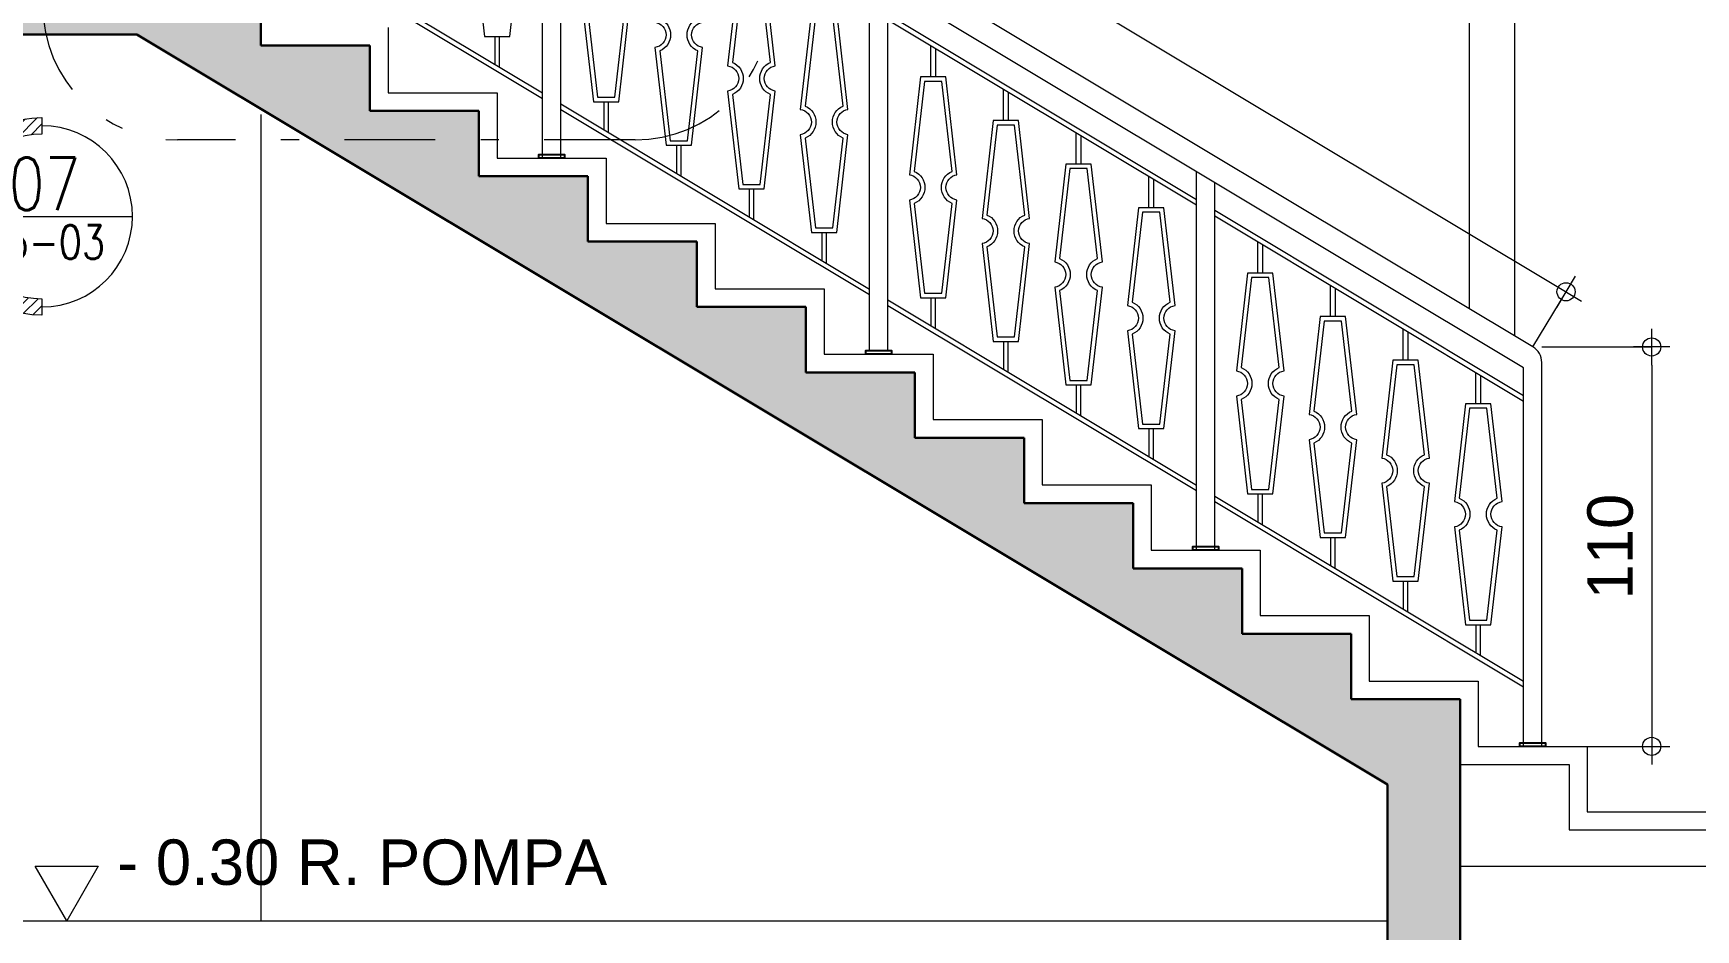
# Model space of a CAD drawing. Header units: millimetres. Extents: x -11 to 1625, y -267 to 180.
# Drawn here: x 1110.18 to 1119.33, y 14.57 to 19.5 of the extents above; entities that cross this region are included whole.
import ezdxf
from ezdxf.enums import TextEntityAlignment as Align

# ---------------------------------------------------------------- set-up
doc = ezdxf.new("R2010")
doc.units = ezdxf.units.MM
doc.linetypes.add('DASHDOT', pattern=[1, 0.5, -0.25, 0, -0.25])
for name, color, linetype, lineweight in [('ars', 11, 'Continuous', 5), ('blk', 1, 'Continuous', 30), ('lan', 7, 'Continuous', 15), ('not', 7, 'Continuous', 20), ('sol kol', 8, 'Continuous', 0), ('tem', 5, 'Continuous', 20), ('u', 6, 'Continuous', 20)]:
    doc.layers.add(name, color=color, linetype=linetype, lineweight=lineweight)
doc.styles.add('ATTR', font='romans.shx', dxfattribs={"width": 0.8, "height": 1.735066})
doc.styles.add('S', font='SIMPLEX', dxfattribs={"width": 1.1})
doc.styles.get("Standard").update_dxf_attribs({"font": 'ARIALUNI.TTF'})
doc.dimstyles.new('SK 50', dxfattribs={"dimtxt": 0.25, "dimasz": 0.1, "dimexe": 0, "dimexo": 0, "dimgap": 0.1, "dimtad": 1, "dimdec": 0, "dimlfac": 50, "dimzin": 12, "dimdsep": 46, "dimtxsty": 'Standard', "dimblk": 'BULAT', "dimcen": 0.1, "dimclrd": 256, "dimclre": 256, "dimclrt": 256, "dimadec": 0, "dimazin": 3, "dimtfac": 1, "dimtdec": 0, "dimtofl": 0, "dimtmove": 0, "dimatfit": 3, "dimldrblk": 'BULAT', "dimfxl": 0, "dimtolj": 1, "dimtzin": 0, "dimlwd": -1, "dimlwe": -1, "dimarcsym": 0})

# ---------------------------------------------------------------- blocks, each defined once
blk = doc.blocks.new('PEIL')
blk.add_lwpolyline([(-0.1875, 0.3248), (0.1875, 0.3248), (0, 0)], close=True)
at = {"style": 'S', "width": 1.1, "flags": 4}
blk.add_attdef('CAT', (0.2652, 0.0361), '', height=0.2, dxfattribs=at)
blk = doc.blocks.new('BULAT')
for p, q in [((0, -1), (0, 1)), ((-1, 0), (1, 0))]:
    blk.add_line(p, q)
blk.add_circle((0, 0), 0.5)
blk = doc.blocks.new('*D3107')
at = {"layer": 'Defpoints', "color": 0, "ltscale": 0.15}
for p in [(1118.4818, 17.776), (1118.4376, 15.576), (1119.0866, 15.576)]:
    blk.add_point(p, dxfattribs=at)
at = {"layer": 'u', "ltscale": 0.15}
for p, q in [((1118.4818, 17.776), (1119.0866, 17.776)), ((1119.0866, 17.676), (1119.0866, 15.676)), ((1118.4376, 15.576), (1119.0866, 15.576))]:
    blk.add_line(p, q, dxfattribs=at)
at = {"layer": 'u', "ltscale": 0.15, "xscale": 0.1, "yscale": 0.1, "zscale": 0.1}
for p, rotation in [((1119.0866, 17.776), 90), ((1119.0866, 15.576), 270)]:
    blk.add_blockref('BULAT', p, dxfattribs=dict(at, rotation=rotation))
at = {"layer": 'u', "ltscale": 0.15, "insert": (1118.8589, 16.676), "char_height": 0.25, "attachment_point": 5, "rotation": 90}
blk.add_mtext('\\A1;110', dxfattribs=at)
blk = doc.blocks.new('*D3108')
at = {"layer": 'Defpoints', "color": 0, "ltscale": 0.15}
for p in [(1111.2318, 22.096), (1118.6154, 18.0796), (1118.4332, 17.776)]:
    blk.add_point(p, dxfattribs=at)
at = {"layer": 'u', "ltscale": 0.15}
for p, q in [((1111.2318, 22.096), (1111.4139, 22.3996)), ((1111.4997, 22.3482), (1118.5296, 18.1311)), ((1118.4332, 17.776), (1118.6154, 18.0796))]:
    blk.add_line(p, q, dxfattribs=at)
at = {"layer": 'u', "ltscale": 0.15, "xscale": 0.1, "yscale": 0.1, "zscale": 0.1}
for p, rotation in [((1111.4139, 22.3996), 149.0413318421178), ((1118.6154, 18.0796), 329.0413318421179)]:
    blk.add_blockref('BULAT', p, dxfattribs=dict(at, rotation=rotation))
at = {"layer": 'u', "ltscale": 0.15, "insert": (1115.1318, 20.4349), "char_height": 0.25, "attachment_point": 5, "rotation": 329.04133}
blk.add_mtext('\\A1;420', dxfattribs=at)
blk = doc.blocks.new('NOT15')
at = {"layer": 'not'}
h = blk.add_hatch(dxfattribs=at)
h.set_pattern_fill('ANSI31', color=4, scale=0.324348, style=0)
h.set_pattern_definition([(45, (3660.145562, 1556.199183), (-0.0286686186, 0.0286686186), [])])
edge = h.paths.add_edge_path()
edge.add_line((0, 1.0161), (0, 0.9277))
edge.add_arc((0, 0.486), 0.4418, 90, 270)
edge.add_line((0, 0.0442), (0, -0.0442))
edge.add_arc((0, 0.486), 0.5301, 90, 270, ccw=False)
at = {"layer": 'not', "color": 4}
blk.add_lwpolyline([(0, 1.0161), (0, 0.9277, 1), (0, 0.0442), (0, -0.0442, -1)], format="xyb", close=True, dxfattribs=at)
blk.add_lwpolyline([(-0.4418, 0.486), (0.486, 0.486)], dxfattribs=at)
blk.add_arc((0, 0.486), 0.486, 270, 90, dxfattribs=at)
at = {"style": 'ATTR', "width": 0.8}
for tag, height, p in [('NOT', 0.2812, (0.0155, 0.6605)), ('AR-OO', 0.1807, (0.0167, 0.3478))]:
    blk.add_attdef(tag, text='', height=height, dxfattribs=at).set_placement(p, align=Align.MIDDLE_CENTER)

msp = doc.modelspace()

# ---------------------------------------------------------------- hatches: boundary and pattern name
at = {"layer": 'sol kol'}
h = msp.add_hatch(color=256, dxfattribs=at)
h.dxf.hatch_style = 1
h.paths.add_polyline_path([(1113.2317676, 18.3559917), (1113.2317676, 18.7159917), (1112.6317676, 18.7159917), (1112.6317676, 19.0759917), (1112.0317676, 19.0759917), (1112.0317676, 19.4359917), (1111.4317676, 19.4359917), (1111.4317676, 19.7959917), (1108.4317676, 19.7959917), (1108.4317676, 19.4959917), (1108.7317676, 19.4959917), (1108.7317676, 18.9959917), (1109.1317676, 18.9959917), (1109.1317676, 19.4959917), (1110.7486724, 19.4959917), (1117.6317676, 15.3661346), (1117.6317676, 12.7759917), (1118.2317676, 12.7759917), (1118.2317676, 13.9759917), (1118.0317676, 13.9759917), (1118.0317676, 15.8359917), (1117.4317676, 15.8359917), (1117.4317676, 16.1959917), (1116.8317676, 16.1959917), (1116.8317676, 16.5559917), (1116.2317676, 16.5559917), (1116.2317676, 16.9159917), (1115.6317676, 16.9159917), (1115.6317676, 17.2759917), (1115.0317676, 17.2759917), (1115.0317676, 17.6359917), (1114.4317676, 17.6359917), (1114.4317676, 17.9959917), (1113.8317676, 17.9959917), (1113.8317676, 18.3559917)])

# ---------------------------------------------------------------- linework, layer by layer
for points in [[(1113.1017676, 18.8159917), (1112.9617676, 18.8159917), (1112.9617676, 18.8359917), (1113.1017676, 18.8359917)], [(1114.9017676, 17.7359917), (1114.7617676, 17.7359917), (1114.7617676, 17.7559917), (1114.9017676, 17.7559917)], [(1116.7017676, 16.6559917), (1116.5617676, 16.6559917), (1116.5617676, 16.6759917), (1116.7017676, 16.6759917)], [(1118.5017676, 15.5759917), (1118.3617676, 15.5759917), (1118.3617676, 15.5959917), (1118.5017676, 15.5959917)]]:
    msp.add_lwpolyline(points, close=True)
at = {"layer": 'ars'}
for p, q in [((1112.9817676, 19.1730492), (1111.2317676, 20.2230492)), ((1112.9817676, 19.1426107), (1111.2317676, 20.1926107)), ((1116.5817676, 18.5865174), (1114.8817676, 19.6065174)), ((1116.5817676, 18.556079), (1114.8817676, 19.576079)), ((1112.7442676, 19.3155492), (1112.7442676, 19.4863158)), ((1115.1442676, 19.418579), (1115.1442676, 19.2628123)), ((1113.3442676, 18.9555492), (1113.3442676, 19.1263158)), ((1115.5442676, 19.178579), (1115.5442676, 19.0228123)), ((1114.7817676, 18.0930492), (1113.0817676, 19.1130492)), ((1114.7817676, 18.0626107), (1113.0817676, 19.0826107)), ((1113.7442676, 18.7155492), (1113.7442676, 18.8863158)), ((1115.9442676, 18.938579), (1115.9442676, 18.7828123)), ((1116.3442676, 18.698579), (1116.3442676, 18.5428123)), ((1114.1442676, 18.4755492), (1114.1442676, 18.6463158)), ((1118.3817676, 17.5065174), (1116.6817676, 18.5265174)), ((1118.3817676, 17.476079), (1116.6817676, 18.496079)), ((1114.5442676, 18.2355492), (1114.5442676, 18.4063158)), ((1116.9442676, 18.338579), (1116.9442676, 18.1828123)), ((1115.1442676, 17.8755492), (1115.1442676, 18.0463158)), ((1117.3442676, 18.098579), (1117.3442676, 17.9428123)), ((1117.7442676, 17.858579), (1117.7442676, 17.7028123)), ((1115.5442676, 17.6355492), (1115.5442676, 17.8063158)), ((1118.1442676, 17.618579), (1118.1442676, 17.4628123)), ((1116.3442676, 17.1555492), (1116.3442676, 17.3263158)), ((1117.3442676, 16.5555492), (1117.3442676, 16.7263158)), ((1117.7442676, 16.3155492), (1117.7442676, 16.4863158)), ((1118.1442676, 16.0755492), (1118.1442676, 16.2463158))]:
    msp.add_line(p, q, dxfattribs=at)
at = {"layer": 'ars', "ltscale": 0.15}
for p, q in [((1116.5817676, 17.0130492), (1114.8817676, 18.0330492)), ((1116.5817676, 16.9826107), (1114.8817676, 18.0026107)), ((1115.9442676, 17.3955492), (1115.9442676, 17.5663158)), ((1118.3817676, 15.9330492), (1116.6817676, 16.9530492)), ((1116.9442676, 16.7955492), (1116.9442676, 16.9663158)), ((1118.3817676, 15.9026107), (1116.6817676, 16.9226107))]:
    msp.add_line(p, q, dxfattribs=at)
for points in [[(1112.8017676, 19.4863158), (1112.8629155, 20.0249662, -0.875516397), (1112.8629155, 20.164162), (1112.8017676, 20.7028123), (1112.6617676, 20.7028123), (1112.6006197, 20.164162, -0.875516397), (1112.6006197, 20.0249662), (1112.6617676, 19.4863158)], [(1113.4017676, 19.1263158), (1113.4629155, 19.6649662, -0.875516397), (1113.4629155, 19.804162), (1113.4017676, 20.3428123), (1113.2617676, 20.3428123), (1113.2006197, 19.804162, -0.875516397), (1113.2006197, 19.6649662), (1113.2617676, 19.1263158)], [(1113.379445, 19.1513158), (1113.4356737, 19.6466331, -0.667482151), (1113.4356737, 19.822495), (1113.379445, 20.3178123), (1113.2840901, 20.3178123), (1113.2278614, 19.822495, -0.667482151), (1113.2278614, 19.6466331), (1113.2840901, 19.1513158)], [(1113.8017676, 18.8863158), (1113.8629155, 19.4249662, -0.875516397), (1113.8629155, 19.564162), (1113.8017676, 20.1028123), (1113.6617676, 20.1028123), (1113.6006197, 19.564162, -0.875516397), (1113.6006197, 19.4249662), (1113.6617676, 18.8863158)], [(1113.779445, 18.9113158), (1113.8356737, 19.4066331, -0.667482151), (1113.8356737, 19.582495), (1113.779445, 20.0778123), (1113.6840901, 20.0778123), (1113.6278614, 19.582495, -0.667482151), (1113.6278614, 19.4066331), (1113.6840901, 18.9113158)], [(1114.2017676, 18.6463158), (1114.2629155, 19.1849662, -0.875516397), (1114.2629155, 19.324162), (1114.2017676, 19.8628123), (1114.0617676, 19.8628123), (1114.0006197, 19.324162, -0.875516397), (1114.0006197, 19.1849662), (1114.0617676, 18.6463158)], [(1114.179445, 18.6713158), (1114.2356737, 19.1666331, -0.667482151), (1114.2356737, 19.342495), (1114.179445, 19.8378123), (1114.0840901, 19.8378123), (1114.0278614, 19.342495, -0.667482151), (1114.0278614, 19.1666331), (1114.0840901, 18.6713158)], [(1114.6017676, 18.4063158), (1114.6629155, 18.9449662, -0.875516397), (1114.6629155, 19.084162), (1114.6017676, 19.6228123), (1114.4617676, 19.6228123), (1114.4006197, 19.084162, -0.875516397), (1114.4006197, 18.9449662), (1114.4617676, 18.4063158)], [(1114.579445, 18.4313158), (1114.6356737, 18.9266331, -0.667482151), (1114.6356737, 19.102495), (1114.579445, 19.5978123), (1114.4840901, 19.5978123), (1114.4278614, 19.102495, -0.667482151), (1114.4278614, 18.9266331), (1114.4840901, 18.4313158)], [(1115.2017676, 18.0463158), (1115.2629155, 18.5849662, -0.875516397), (1115.2629155, 18.724162), (1115.2017676, 19.2628123), (1115.0617676, 19.2628123), (1115.0006197, 18.724162, -0.875516397), (1115.0006197, 18.5849662), (1115.0617676, 18.0463158)], [(1115.179445, 18.0713158), (1115.2356737, 18.5666331, -0.667482151), (1115.2356737, 18.742495), (1115.179445, 19.2378123), (1115.0840901, 19.2378123), (1115.0278614, 18.742495, -0.667482151), (1115.0278614, 18.5666331), (1115.0840901, 18.0713158)], [(1115.6017676, 17.8063158), (1115.6629155, 18.3449662, -0.875516397), (1115.6629155, 18.484162), (1115.6017676, 19.0228123), (1115.4617676, 19.0228123), (1115.4006197, 18.484162, -0.875516397), (1115.4006197, 18.3449662), (1115.4617676, 17.8063158)], [(1115.579445, 17.8313158), (1115.6356737, 18.3266331, -0.667482151), (1115.6356737, 18.502495), (1115.579445, 18.9978123), (1115.4840901, 18.9978123), (1115.4278614, 18.502495, -0.667482151), (1115.4278614, 18.3266331), (1115.4840901, 17.8313158)], [(1116.0017676, 17.5663158), (1116.0629155, 18.1049662, -0.875516397), (1116.0629155, 18.244162), (1116.0017676, 18.7828123), (1115.8617676, 18.7828123), (1115.8006197, 18.244162, -0.875516397), (1115.8006197, 18.1049662), (1115.8617676, 17.5663158)], [(1115.979445, 17.5913158), (1116.0356737, 18.0866331, -0.667482151), (1116.0356737, 18.262495), (1115.979445, 18.7578123), (1115.8840901, 18.7578123), (1115.8278614, 18.262495, -0.667482151), (1115.8278614, 18.0866331), (1115.8840901, 17.5913158)], [(1116.4017676, 17.3263158), (1116.4629155, 17.8649662, -0.875516397), (1116.4629155, 18.004162), (1116.4017676, 18.5428123), (1116.2617676, 18.5428123), (1116.2006197, 18.004162, -0.875516397), (1116.2006197, 17.8649662), (1116.2617676, 17.3263158)], [(1116.379445, 17.3513158), (1116.4356737, 17.8466331, -0.667482151), (1116.4356737, 18.022495), (1116.379445, 18.5178123), (1116.2840901, 18.5178123), (1116.2278614, 18.022495, -0.667482151), (1116.2278614, 17.8466331), (1116.2840901, 17.3513158)], [(1117.0017676, 16.9663158), (1117.0629155, 17.5049662, -0.875516397), (1117.0629155, 17.644162), (1117.0017676, 18.1828123), (1116.8617676, 18.1828123), (1116.8006197, 17.644162, -0.875516397), (1116.8006197, 17.5049662), (1116.8617676, 16.9663158)], [(1116.979445, 16.9913158), (1117.0356737, 17.4866331, -0.667482151), (1117.0356737, 17.662495), (1116.979445, 18.1578123), (1116.8840901, 18.1578123), (1116.8278614, 17.662495, -0.667482151), (1116.8278614, 17.4866331), (1116.8840901, 16.9913158)], [(1117.4017676, 16.7263158), (1117.4629155, 17.2649662, -0.875516397), (1117.4629155, 17.404162), (1117.4017676, 17.9428123), (1117.2617676, 17.9428123), (1117.2006197, 17.404162, -0.875516397), (1117.2006197, 17.2649662), (1117.2617676, 16.7263158)], [(1117.379445, 16.7513158), (1117.4356737, 17.2466331, -0.667482151), (1117.4356737, 17.422495), (1117.379445, 17.9178123), (1117.2840901, 17.9178123), (1117.2278614, 17.422495, -0.667482151), (1117.2278614, 17.2466331), (1117.2840901, 16.7513158)], [(1117.8017676, 16.4863158), (1117.8629155, 17.0249662, -0.875516397), (1117.8629155, 17.164162), (1117.8017676, 17.7028123), (1117.6617676, 17.7028123), (1117.6006197, 17.164162, -0.875516397), (1117.6006197, 17.0249662), (1117.6617676, 16.4863158)], [(1117.779445, 16.5113158), (1117.8356737, 17.0066331, -0.667482151), (1117.8356737, 17.182495), (1117.779445, 17.6778123), (1117.6840901, 17.6778123), (1117.6278614, 17.182495, -0.667482151), (1117.6278614, 17.0066331), (1117.6840901, 16.5113158)], [(1118.2017676, 16.2463158), (1118.2629155, 16.7849662, -0.875516397), (1118.2629155, 16.924162), (1118.2017676, 17.4628123), (1118.0617676, 17.4628123), (1118.0006197, 16.924162, -0.875516397), (1118.0006197, 16.7849662), (1118.0617676, 16.2463158)], [(1118.179445, 16.2713158), (1118.2356737, 16.7666331, -0.667482151), (1118.2356737, 16.942495), (1118.179445, 17.4378123), (1118.0840901, 17.4378123), (1118.0278614, 16.942495, -0.667482151), (1118.0278614, 16.7666331), (1118.0840901, 16.2713158)]]:
    msp.add_lwpolyline(points, format="xyb", close=True, dxfattribs=at)
at = {"layer": 'ars'}
for points in [[(1112.7192676, 19.4863158), (1112.7192676, 19.3305492)], [(1115.1192676, 19.2628123), (1115.1192676, 19.433579)], [(1113.3192676, 19.1263158), (1113.3192676, 18.9705492)], [(1115.5192676, 19.0228123), (1115.5192676, 19.193579)], [(1115.9192676, 18.7828123), (1115.9192676, 18.953579)], [(1113.7192676, 18.8863158), (1113.7192676, 18.7305492)], [(1116.3192676, 18.5428123), (1116.3192676, 18.713579)], [(1114.1192676, 18.6463158), (1114.1192676, 18.4905492)], [(1114.5192676, 18.4063158), (1114.5192676, 18.2505492)], [(1116.9192676, 18.1828123), (1116.9192676, 18.353579)], [(1115.1192676, 18.0463158), (1115.1192676, 17.8905492)], [(1117.3192676, 17.9428123), (1117.3192676, 18.113579)], [(1117.7192676, 17.7028123), (1117.7192676, 17.873579)], [(1115.5192676, 17.8063158), (1115.5192676, 17.6505492)], [(1118.1192676, 17.4628123), (1118.1192676, 17.633579)], [(1115.9192676, 17.5663158), (1115.9192676, 17.4105492)], [(1116.3192676, 17.3263158), (1116.3192676, 17.1705492)], [(1116.9192676, 16.9663158), (1116.9192676, 16.8105492)], [(1117.3192676, 16.7263158), (1117.3192676, 16.5705492)], [(1117.7192676, 16.4863158), (1117.7192676, 16.3305492)], [(1118.1192676, 16.2463158), (1118.1192676, 16.0905492)]]:
    msp.add_lwpolyline(points, dxfattribs=at)
at = {"layer": 'blk'}
for p, q in [((1111.4317676, 19.7959917), (1111.4317676, 19.4359917)), ((1109.1317676, 19.4959917), (1110.7486724, 19.4959917)), ((1117.6317676, 15.3661346), (1110.7486724, 19.4959917)), ((1111.4317676, 19.4359917), (1112.0317676, 19.4359917)), ((1112.0317676, 19.4359917), (1112.0317676, 19.0759917)), ((1112.0317676, 19.0759917), (1112.6317676, 19.0759917)), ((1112.6317676, 19.0759917), (1112.6317676, 18.7159917)), ((1112.6317676, 18.7159917), (1113.2317676, 18.7159917)), ((1113.2317676, 18.7159917), (1113.2317676, 18.3559917)), ((1113.2317676, 18.3559917), (1113.8317676, 18.3559917)), ((1113.8317676, 18.3559917), (1113.8317676, 17.9959917)), ((1113.8317676, 17.9959917), (1114.4317676, 17.9959917)), ((1114.4317676, 17.9959917), (1114.4317676, 17.6359917)), ((1114.4317676, 17.6359917), (1115.0317676, 17.6359917)), ((1115.0317676, 17.6359917), (1115.0317676, 17.2759917)), ((1115.0317676, 17.2759917), (1115.6317676, 17.2759917)), ((1115.6317676, 17.2759917), (1115.6317676, 16.9159917)), ((1115.6317676, 16.9159917), (1116.2317676, 16.9159917)), ((1116.2317676, 16.9159917), (1116.2317676, 16.5559917)), ((1116.2317676, 16.5559917), (1116.8317676, 16.5559917)), ((1116.8317676, 16.5559917), (1116.8317676, 16.1959917)), ((1116.8317676, 16.1959917), (1117.4317676, 16.1959917)), ((1117.4317676, 16.1959917), (1117.4317676, 15.8359917)), ((1117.4317676, 15.8359917), (1118.0317676, 15.8359917)), ((1118.0317676, 15.8359917), (1118.0317676, 13.9759917)), ((1117.6317676, 15.3661346), (1117.6317676, 12.7759917))]:
    msp.add_line(p, q, dxfattribs=at)
at = {"layer": 'lan'}
for p, q in [((1118.0817676, 22.4159917), (1118.0817676, 17.9868614)), ((1118.3317676, 22.4159917), (1118.3317676, 17.8368614)), ((1118.4332171, 17.7759917), (1111.2332171, 22.0959917)), ((1118.3817676, 17.6610876), (1111.1985942, 21.9709917)), ((1112.9817676, 18.8159917), (1112.9817676, 20.9010876)), ((1113.0817676, 18.8159917), (1113.0817676, 20.8410876)), ((1114.7817676, 17.7559917), (1114.7817676, 19.8210876)), ((1114.8817676, 17.7559917), (1114.8817676, 19.7610876)), ((1112.1317676, 19.5359917), (1112.1317676, 19.1759917)), ((1112.1317676, 19.1759917), (1112.7317676, 19.1759917)), ((1112.7317676, 19.1759917), (1112.7317676, 18.8159917)), ((1112.7317676, 18.8159917), (1113.3317676, 18.8159917)), ((1113.3317676, 18.8159917), (1113.3317676, 18.4559917)), ((1116.5817676, 16.6559917), (1116.5817676, 18.7410876)), ((1116.6817676, 16.6559917), (1116.6817676, 18.6810876)), ((1113.3317676, 18.4559917), (1113.9317676, 18.4559917)), ((1113.9317676, 18.4559917), (1113.9317676, 18.0959917)), ((1113.9317676, 18.0959917), (1114.5317676, 18.0959917)), ((1114.5317676, 18.0959917), (1114.5317676, 17.7359917)), ((1114.5317676, 17.7359917), (1115.1317676, 17.7359917)), ((1115.1317676, 17.7359917), (1115.1317676, 17.3759917)), ((1118.3817676, 15.5759917), (1118.3817676, 17.6610876)), ((1118.4817676, 15.5759917), (1118.4817676, 17.6902424)), ((1115.1317676, 17.3759917), (1115.7317676, 17.3759917)), ((1115.7317676, 17.3759917), (1115.7317676, 17.0159917)), ((1115.7317676, 17.0159917), (1116.3317676, 17.0159917)), ((1116.3317676, 17.0159917), (1116.3317676, 16.6559917)), ((1116.3317676, 16.6559917), (1116.9317676, 16.6559917)), ((1116.9317676, 16.6559917), (1116.9317676, 16.2959917)), ((1116.9317676, 16.2959917), (1117.5317676, 16.2959917)), ((1117.5317676, 16.2959917), (1117.5317676, 15.9359917)), ((1117.5317676, 15.9359917), (1118.1317676, 15.9359917)), ((1118.1317676, 15.9359917), (1118.1317676, 15.5759917)), ((1118.1317676, 15.5759917), (1118.7317676, 15.5759917)), ((1118.7317676, 15.5759917), (1118.7317676, 15.2159917)), ((1118.0317676, 15.4759917), (1118.6317676, 15.4759917)), ((1118.6317676, 15.4759917), (1118.6317676, 15.1159917)), ((1118.7317676, 15.2159917), (1123.9317676, 15.2159917)), ((1118.6317676, 15.1159917), (1123.9317676, 15.1159917)), ((1118.0317676, 14.9159917), (1123.9317676, 14.9159917)), ((1109.0317676, 14.6159917), (1117.6317676, 14.6159917))]:
    msp.add_line(p, q, dxfattribs=at)
msp.add_arc((1118.3817676, 17.6902424), 0.1, 0, 59.03624347, dxfattribs=at)
at = {"layer": 'not', "linetype": 'DASHDOT'}
msp.add_lwpolyline([(1110.9716369, 23.0533717), (1113.4912494, 23.0533717, -0.414213562), (1114.2323415, 22.3122796), (1114.2323415, 19.6567331, -0.414213562), (1113.4912494, 18.915641), (1110.9716369, 18.915641, -0.414213562), (1110.2305448, 19.6567331), (1110.2305448, 22.3122796, -0.414213562)], format="xyb", close=True, dxfattribs=at)
at = {"layer": 'tem'}
msp.add_line((1111.4317676, 19.0561346), (1111.4317676, 14.6159917), dxfattribs=at)

# ---------------------------------------------------------------- block references
at = {"xscale": 1.026892176462654, "yscale": 1.026892176462654, "zscale": 1.026892176462654}
msp.add_blockref('NOT15', (1110.2255833, 17.9959005), dxfattribs=at).add_auto_attribs({'NOT': '07', 'AR-OO': 'A5-03'})
at = {"layer": 'not'}
ref = msp.add_blockref('PEIL', (1110.3631684, 14.6159917), dxfattribs=dict(at, xscale=0.9237604307034012, yscale=0.9237604307034012, zscale=0.9237604307034012))
ref.add_attrib('CAT', '- 0.30 R. POMPA', (1110.639842, 14.8132976), dxfattribs={"layer": '0', "height": 0.25, "flags": 4})

# ---------------------------------------------------------------- dimensions: what is measured, and where the dimension line sits
at = {"layer": 'u', "ltscale": 0.15}
dim = msp.add_aligned_dim(p1=(1111.2317676, 22.0959917), p2=(1118.4332171, 17.7759917), distance=0.3540957, dimstyle='SK 50', dxfattribs=at)
dim.commit()
dim.dimension.update_dxf_attribs({"geometry": '*D3108', "text_midpoint": (1115.1317942, 20.4349285)})
dim = msp.add_linear_dim(base=(1119.0865963, 15.5759917), p1=(1118.4817676, 17.7759917), p2=(1118.4375873, 15.5759917), angle=90, dimstyle='SK 50', dxfattribs=at)
dim.commit()
dim.dimension.update_dxf_attribs({"geometry": '*D3107', "text_midpoint": (1118.8588677, 16.6759917)})

doc.saveas('drawing.dxf')
